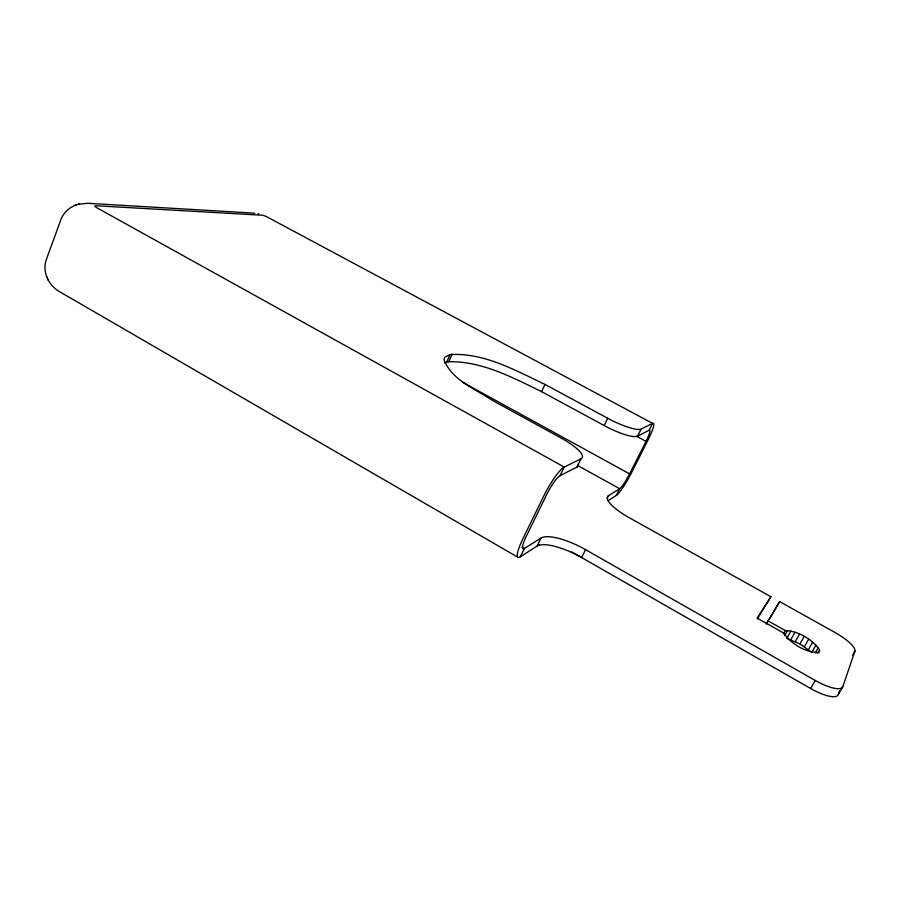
<?xml version="1.0" encoding="UTF-8"?>
<svg xmlns="http://www.w3.org/2000/svg" width="900" height="900" viewBox="0 0 900 900"><rect width="100%" height="100%" fill="white"/><g stroke="black" fill="none" stroke-linecap="round" stroke-linejoin="round"><path stroke-width="1.35" d="M571.826 551.959L810.675 688.511A27.922 8.19 30.4 0 0 838.238 694.62L842.794 686.7L854.899 651.251A25.65 6.784 29.7 0 0 834.986 632.475L779.648 601.605L766.181 624.038M838.238 694.62L839.576 690.761M444.308 362.902L446.681 362.126L450.124 354.555C483.874 352.53 515.385 370.373 545.006 384.435L607.736 418.275A29.261 6.12 26.1 0 0 641.137 429.053L652.59 423.382L266.951 216.866A4.208 0.765 23 0 0 262.361 215.235L95.535 205.729A5.31 1.125 21.2 0 0 96.3 207.461L564.244 467.077L581.029 458.775A34.762 8.55 25.8 0 0 561.049 438.03L491.456 399.814C474.705 388.631 451.282 379.676 443.959 359.505L444.791 357.221L450.124 354.555M446.681 362.126L448.74 361.733L452.171 354.184M608.366 500.501L616.298 495.439A22.5 3.319 -61.1 0 0 631.485 472.77L647.798 440.426A22.669 3.364 -61.3 0 0 652.59 423.382L649.102 430.301L637.549 436.185A29.216 6.266 26.1 0 1 604.148 425.531L541.564 391.646L545.006 384.435M520.29 556.83L524.374 548.494A18.495 3.42 -60.4 0 1 526.342 536.209L546.559 494.843A18.641 3.488 -60.8 0 1 560.014 475.718L564.244 467.077A28.564 5.344 -60.8 0 0 543.544 496.463L523.215 538.087A28.35 5.242 -60.4 0 0 520.29 556.83L539.359 544.635M585.562 549.653A39.712 12.274 27 0 0 541.001 538.054L537.041 546.12A39.645 12.499 27 0 1 581.591 557.539L585.562 549.653L815.242 680.467A27.968 8.032 30.2 0 0 842.794 686.7M560.014 475.718L576.934 467.089L581.029 458.775M604.148 425.531L607.736 418.275M637.549 436.185L641.137 429.053M607.286 498.06L608.445 495.765L619.684 488.711A14.681 2.16 -61.1 0 0 629.617 473.895L646.009 441.382A14.794 2.194 -61.3 0 0 649.102 430.301M616.298 495.439L619.684 488.711L577.89 465.604M608.445 495.765A33.806 8.809 27.1 0 0 629.449 517.826L770.895 596.722L757.406 618.806M779.648 601.605L769.41 619.144M783.472 633.791L785.273 630.551C798.446 631.17 812.002 639.101 819.562 649.856L819.607 651.6L818.37 652.624C805.117 652.185 791.258 644.096 783.844 633.161L757.148 618.109L770.895 596.722M784.643 635.738L787.635 630.36M790.976 630.911L786.791 638.426L799.965 643.961L810.923 651.791M790.841 639.686L795.026 632.183M795.33 641.576L799.526 634.072M817.74 653.119L819.562 649.856M799.965 643.961L804.161 636.469M804.431 646.706L808.65 639.202M808.447 649.62L812.678 642.105M811.744 652.511L815.985 644.985M815.299 653.029L818.347 647.64M810.675 688.511L815.242 680.467M852.502 655.436L854.899 651.251M766.609 623.745L768.004 621.439M541.001 538.054L524.374 548.494L521.944 547.087M76.174 204.93C68.996 207.36 63.09 213.199 60.626 220.388L46.316 259.582C41.884 271.834 48.724 285.739 59.782 291.825L517.759 557.19M78.311 204.255L87.705 203.287L254.914 213.188M75.15 205.245L79.211 203.974M448.74 361.733C481.793 361.001 512.572 377.539 541.564 391.646M258.109 213.581L258.907 213.727M636.12 436.039L646.009 441.382M462.488 382.196L629.617 473.895M767.959 620.809L785.273 630.551M46.541 276.525L47.07 277.661M47.902 279.461L48.386 280.507M578.34 463.961A34.695 8.764 25.8 0 1 576.934 467.089"/></g></svg>
